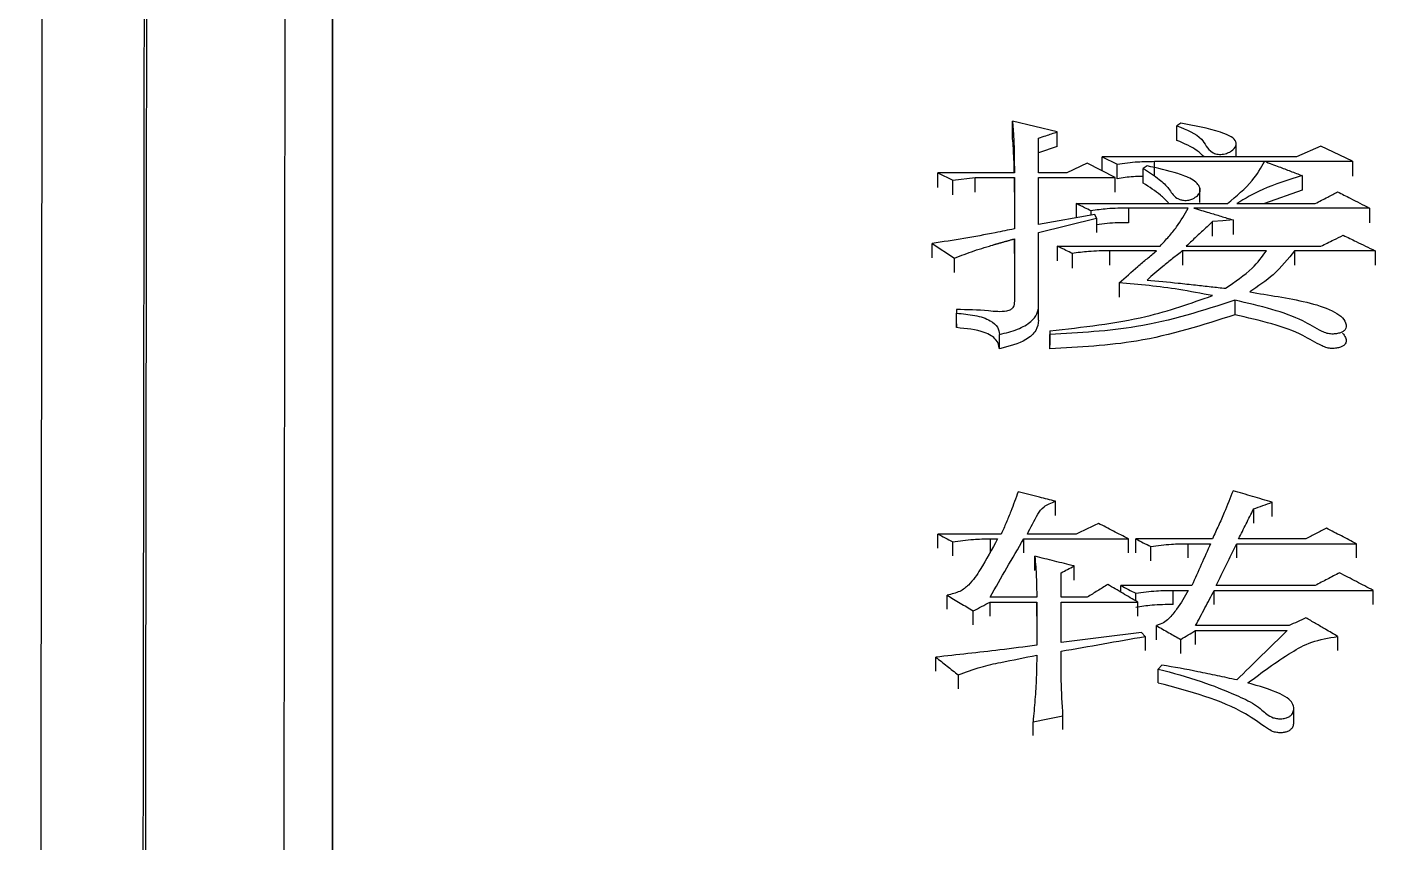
# Model space of a CAD drawing. Header units: millimetres. Extents: x 2251 to 4395, y 932 to 2449.
# Drawn here: x 2732.99 to 2740.79, y 2274.92 to 2279.63 of the extents above; entities that cross this region are included whole.
import ezdxf

# ---------------------------------------------------------------- set-up
doc = ezdxf.new("R2010")
doc.units = ezdxf.units.MM

msp = doc.modelspace()

# ---------------------------------------------------------------- linework, layer by layer
at = {"color": 7, "linetype": 'Continuous', "lineweight": 25}
for p, q in [((2738.9499, 2279.0267), (2738.6903, 2279.0883)), ((2738.6903, 2279.0031), (2738.6903, 2279.0883)), ((2739.6638, 2279.0781), (2739.6421, 2279.0626)), ((2739.6421, 2278.9775), (2739.6421, 2279.0626)), ((2738.8417, 2278.7892), (2738.8417, 2278.9907)), ((2738.9499, 2278.9416), (2738.9499, 2279.0267)), ((2738.9499, 2278.9416), (2738.8417, 2278.9057)), ((2739.9849, 2278.8824), (2739.9849, 2278.965)), ((2740.4751, 2278.9443), (2740.3345, 2278.8824)), ((2740.659, 2278.8565), (2740.4751, 2278.9443)), ((2739.123, 2278.8462), (2739.004, 2278.7892)), ((2739.2852, 2278.7632), (2739.123, 2278.8462)), ((2739.2095, 2278.8019), (2739.2095, 2278.8824)), ((2739.2095, 2278.8824), (2739.296, 2278.841)), ((2740.3345, 2278.8824), (2739.2095, 2278.8824)), ((2739.296, 2278.7561), (2739.296, 2278.841)), ((2739.4475, 2278.7303), (2739.4475, 2278.8151)), ((2739.5124, 2278.7716), (2739.5124, 2278.8565)), ((2739.5124, 2278.8565), (2740.659, 2278.8565)), ((2740.659, 2278.8565), (2740.659, 2278.7716)), ((2738.2576, 2278.7892), (2738.3441, 2278.7477)), ((2738.7011, 2278.7892), (2738.2576, 2278.7892)), ((2738.3441, 2278.7477), (2738.4739, 2278.7632)), ((2738.3441, 2278.6629), (2738.3441, 2278.7477)), ((2738.4739, 2278.7632), (2738.7011, 2278.7632)), ((2738.4739, 2278.6785), (2738.4739, 2278.7632)), ((2738.7011, 2278.7632), (2738.7011, 2278.4655)), ((2738.7011, 2278.6785), (2738.7011, 2278.7632)), ((2739.004, 2278.7892), (2738.8417, 2278.7892)), ((2738.8417, 2278.7632), (2739.2852, 2278.7632)), ((2738.8417, 2278.4917), (2738.8417, 2278.7632)), ((2739.2852, 2278.6785), (2739.2852, 2278.7632)), ((2740.367, 2278.7736), (2740.367, 2278.6888)), ((2739.7742, 2278.6191), (2739.7742, 2278.7043)), ((2740.367, 2278.6888), (2740.1493, 2278.6122)), ((2739.0581, 2278.6122), (2739.9342, 2278.6122)), ((2739.0581, 2278.6122), (2739.0581, 2278.5302)), ((2739.7071, 2278.586), (2739.3609, 2278.586)), ((2739.3609, 2278.586), (2739.3609, 2278.5015)), ((2740.7564, 2278.586), (2739.7395, 2278.586)), ((2739.9883, 2278.6122), (2740.4427, 2278.6121)), ((2740.7564, 2278.586), (2740.7564, 2278.5015)), ((2739.1662, 2278.5494), (2738.8417, 2278.4917)), ((2738.8417, 2278.4445), (2739.177, 2278.5284)), ((2739.1446, 2278.5703), (2739.1446, 2278.5456)), ((2739.177, 2278.5284), (2739.1662, 2278.5494)), ((2739.177, 2278.5284), (2739.177, 2278.444)), ((2739.8477, 2278.4231), (2739.8477, 2278.5075)), ((2739.9667, 2278.518), (2739.9667, 2278.4335)), ((2738.8417, 2278.0205), (2738.8417, 2278.4445)), ((2738.2251, 2278.3813), (2738.3549, 2278.2968)), ((2738.2251, 2278.2971), (2738.2251, 2278.3813)), ((2738.7011, 2278.4076), (2738.7011, 2278.0472)), ((2738.7011, 2278.3234), (2738.7011, 2278.4076)), ((2738.9499, 2278.3655), (2739.5448, 2278.3655)), ((2738.9499, 2278.3655), (2738.9499, 2278.2813)), ((2739.6963, 2278.3655), (2740.4751, 2278.3655)), ((2738.3549, 2278.2128), (2738.3549, 2278.2968)), ((2739.0364, 2278.3233), (2739.0364, 2278.2391)), ((2739.5232, 2278.3391), (2739.2528, 2278.3391)), ((2739.2528, 2278.3391), (2739.2528, 2278.2549)), ((2740.1614, 2278.3391), (2739.6746, 2278.3391)), ((2739.6746, 2278.3391), (2739.6746, 2278.2549)), ((2740.7888, 2278.3391), (2740.3236, 2278.3391)), ((2740.3236, 2278.3391), (2740.3236, 2278.2549)), ((2740.7888, 2278.3391), (2740.7888, 2278.2549)), ((2739.3069, 2278.1537), (2739.3069, 2278.0698)), ((2739.9773, 2278.0526), (2739.9773, 2277.9687)), ((2738.3658, 2277.9991), (2738.3658, 2277.9777)), ((2738.3658, 2277.9991), (2738.3658, 2277.9777)), ((2738.3658, 2277.8941), (2738.3658, 2277.9777)), ((2738.8417, 2277.9367), (2738.8417, 2278.0205)), ((2738.9066, 2277.876), (2738.9066, 2277.7924)), ((2738.9066, 2277.8759), (2738.9066, 2277.8545)), ((2738.6146, 2277.7708), (2738.6146, 2277.8544)), ((2738.9066, 2277.771), (2738.9066, 2277.8545)), ((2738.9392, 2276.8072), (2738.9392, 2276.8892)), ((2740.1939, 2276.8016), (2740.1939, 2276.8837)), ((2740.0857, 2276.8447), (2740.0857, 2276.7628)), ((2738.6254, 2276.6997), (2738.2576, 2276.6997)), ((2738.3441, 2276.5733), (2738.3441, 2276.655)), ((2738.5605, 2276.6718), (2738.6037, 2276.6718)), ((2738.5605, 2276.6718), (2738.5605, 2276.59)), ((2738.7552, 2276.6718), (2739.361, 2276.6717)), ((2739.0581, 2276.6997), (2738.7768, 2276.6997)), ((2739.361, 2276.59), (2739.361, 2276.6717)), ((2739.8477, 2276.6717), (2739.4042, 2276.6717)), ((2739.7071, 2276.6437), (2739.8369, 2276.6437)), ((2739.7071, 2276.5621), (2739.7071, 2276.6437)), ((2739.9884, 2276.6437), (2740.6807, 2276.6437)), ((2739.9884, 2276.5621), (2739.9884, 2276.6437)), ((2740.3886, 2276.6717), (2739.9992, 2276.6717)), ((2740.6807, 2276.5621), (2740.6807, 2276.6437)), ((2738.8201, 2276.4893), (2738.8201, 2276.5709)), ((2739.4908, 2276.5453), (2739.4908, 2276.6269)), ((2738.9715, 2276.3341), (2738.9715, 2276.4753)), ((2739.0473, 2276.4332), (2739.0473, 2276.5147)), ((2739.7287, 2276.4019), (2739.3177, 2276.4019)), ((2739.3177, 2276.3631), (2739.3177, 2276.4019)), ((2740.4427, 2276.4019), (2739.8694, 2276.4019)), ((2738.3116, 2276.2642), (2738.3116, 2276.3455)), ((2738.8309, 2276.3341), (2738.5605, 2276.3341)), ((2739.123, 2276.3341), (2738.9715, 2276.3341)), ((2739.4042, 2276.3122), (2739.4042, 2276.3567)), ((2739.6206, 2276.3737), (2739.7071, 2276.3737)), ((2739.6206, 2276.2924), (2739.6206, 2276.3737)), ((2739.8586, 2276.3737), (2740.778, 2276.3737)), ((2739.8586, 2276.2924), (2739.8586, 2276.3737)), ((2740.778, 2276.2924), (2740.778, 2276.3737)), ((2738.4631, 2276.1737), (2738.4631, 2276.2548)), ((2738.5605, 2276.3058), (2738.8309, 2276.3058)), ((2738.5605, 2276.2247), (2738.5605, 2276.3058)), ((2738.8309, 2276.3058), (2738.8309, 2276.0557)), ((2738.8309, 2276.2247), (2738.8309, 2276.3058)), ((2738.9715, 2276.3058), (2739.415, 2276.3058)), ((2738.9715, 2276.0728), (2738.9715, 2276.3058)), ((2739.415, 2276.2246), (2739.415, 2276.3058)), ((2739.5232, 2276.0883), (2739.5232, 2276.1697)), ((2740.2913, 2276.1696), (2739.7504, 2276.1696)), ((2739.4583, 2276.107), (2739.4367, 2276.1298)), ((2739.4583, 2276.107), (2739.4583, 2276.0261)), ((2739.6638, 2276.009), (2739.6638, 2276.0899)), ((2739.7504, 2276.1412), (2740.2804, 2276.1412)), ((2740.5726, 2276.0261), (2740.5726, 2276.107)), ((2738.2468, 2275.9064), (2738.2468, 2275.9871)), ((2739.5557, 2275.9413), (2739.534, 2275.9184)), ((2738.3764, 2275.8842), (2738.3764, 2275.8036)), ((2738.8093, 2275.533), (2738.8093, 2275.6132)), ((2738.9824, 2275.5677), (2738.9824, 2275.6479)), ((2740.3181, 2275.6068), (2740.3181, 2275.6876))]:
    msp.add_line(p, q, dxfattribs=at)
at = {"color": 7, "linetype": 'Continuous', "lineweight": 25, "flags": 128}
for points in [[(2739.4691, 2278.8306), (2739.4583, 2278.8229), (2739.4475, 2278.8151)], [(2738.2576, 2278.7044), (2738.2576, 2278.7256), (2738.2576, 2278.7468), (2738.2576, 2278.7892)], [(2739.9667, 2278.518), (2739.9072, 2278.5127), (2739.8477, 2278.5075)], [(2738.2576, 2276.618), (2738.2576, 2276.6384), (2738.2576, 2276.6591), (2738.2576, 2276.6997)], [(2738.7552, 2276.59), (2738.7552, 2276.6105), (2738.7552, 2276.6312), (2738.7552, 2276.6718)], [(2739.4042, 2276.59), (2739.4042, 2276.6104), (2739.4042, 2276.6311), (2739.4042, 2276.6717)], [(2739.4367, 2276.1298), (2739.2041, 2276.1013), (2738.9715, 2276.0728)], [(2739.7504, 2276.0602), (2739.7504, 2276.0803), (2739.7504, 2276.1009), (2739.7504, 2276.1412)], [(2739.534, 2275.8378), (2739.534, 2275.8576), (2739.534, 2275.8779), (2739.534, 2275.8981), (2739.534, 2275.9184)], [(2738.8093, 2275.6132), (2738.8958, 2275.6306), (2738.9824, 2275.6479)]]:
    msp.add_lwpolyline(points, dxfattribs=at)
at = {"color": 7, "linetype": 'Continuous', "lineweight": 25}
for points, knots in [([(2734.7543, 2289.4406), (2734.7543, 2289.3366), (2734.7544, 2288.8158), (2734.7544, 2287.4489), (2734.7545, 2285.289), (2734.7546, 2282.6706), (2734.7546, 2280.2081), (2734.7546, 2276.7002), (2734.7547, 2273.5573), (2734.7547, 2269.2422), (2734.7547, 2264.5551), (2734.7548, 2259.4229), (2734.7548, 2253.9994), (2734.7549, 2249.4407), (2734.7549, 2243.5182), (2734.755, 2238.6124), (2734.7551, 2231.9335), (2734.7552, 2227.6407), (2734.7552, 2224.6396)], [0, 0, 0, 0, 0.020124, 0.100733, 0.181328, 0.221587, 0.302184, 0.342442, 0.423039, 0.463298, 0.543894, 0.624491, 0.664749, 0.745346, 0.785604, 0.8662, 0.906458, 1, 1, 1, 1]), ([(2734.7548, 2258.3506), (2734.7548, 2259.5353), (2734.7548, 2261.7888), (2734.7547, 2265.8291), (2734.7547, 2269.5367), (2734.7546, 2273.7713), (2734.7546, 2276.8453), (2734.7546, 2280.2575), (2734.7545, 2283.2349), (2734.7545, 2285.5783), (2734.7544, 2287.5188), (2734.7543, 2288.2525), (2734.7543, 2288.7493)], [0, 0, 0, 0, 0.072858, 0.13859, 0.270184, 0.335916, 0.467513, 0.533245, 0.664841, 0.796434, 0.862166, 1, 1, 1, 1]), ([(2733.0857, 2288.4926), (2733.0858, 2288.5209), (2733.0861, 2288.6093), (2733.0848, 2287.623), (2733.0818, 2285.6101), (2733.0772, 2282.5474), (2733.072, 2279.1591), (2733.0669, 2275.8218), (2733.0622, 2272.7521), (2733.0567, 2269.1087), (2733.0501, 2264.838), (2733.0429, 2260.1922), (2733.0352, 2255.2454), (2733.027, 2250.0751), (2733.018, 2244.3908), (2733.0081, 2238.1937), (2732.9974, 2231.5099), (2732.9899, 2226.8192), (2732.986, 2224.4251)], [0, 0, 0, 0, 0.039342, 0.122943, 0.206183, 0.289063, 0.371582, 0.416612, 0.465601, 0.518547, 0.575452, 0.636313, 0.690059, 0.746552, 0.805793, 0.867782, 0.932518, 1, 1, 1, 1]), ([(2733.591, 2224.2896), (2733.5956, 2227.5888), (2733.6047, 2234.1873), (2733.6176, 2243.6174), (2733.6296, 2252.498), (2733.6406, 2260.6557), (2733.6503, 2267.956), (2733.6586, 2274.2738), (2733.6653, 2279.4959), (2733.6704, 2283.5524), (2733.6736, 2286.3004), (2733.675, 2287.7465), (2733.6747, 2287.7232), (2733.6745, 2287.7145)], [0, 0, 0, 0, 0.094309, 0.188619, 0.282928, 0.377238, 0.471547, 0.565857, 0.660166, 0.754475, 0.848785, 0.943094, 1, 1, 1, 1]), ([(2733.605, 2224.2409), (2733.6083, 2226.6265), (2733.6148, 2231.3332), (2733.624, 2238.0824), (2733.6327, 2244.425), (2733.6407, 2250.3201), (2733.648, 2255.7507), (2733.6557, 2261.4837), (2733.6634, 2267.2524), (2733.6706, 2272.7327), (2733.6764, 2277.1997), (2733.6809, 2280.7229), (2733.6842, 2283.3849), (2733.6864, 2285.2878), (2733.6877, 2286.5065), (2733.6883, 2287.2235), (2733.6881, 2287.2544), (2733.688, 2287.2691)], [0, 0, 0, 0, 0.06854, 0.13522, 0.200041, 0.263001, 0.324101, 0.38334, 0.468684, 0.549845, 0.626823, 0.699617, 0.768227, 0.832652, 0.892892, 0.948946, 1, 1, 1, 1]), ([(2734.4861, 2286.5153), (2734.4862, 2286.5273), (2734.4865, 2286.6396), (2734.4863, 2286.2869), (2734.4858, 2285.717), (2734.4852, 2285.1703), (2734.4845, 2284.4961), (2734.4835, 2283.688), (2734.4824, 2282.7481), (2734.4811, 2281.6765), (2734.479, 2279.967), (2734.4757, 2277.2808), (2734.4705, 2273.131), (2734.4638, 2267.9147), (2734.4564, 2262.3078), (2734.4488, 2256.6306), (2734.4414, 2251.1635), (2734.4332, 2245.1506), (2734.4242, 2238.603), (2734.4144, 2231.5602), (2734.4076, 2226.6178), (2734.4041, 2224.1038)], [0, 0, 0, 0, 0.008365, 0.077995, 0.107986, 0.138061, 0.168221, 0.198465, 0.228793, 0.259205, 0.289702, 0.358895, 0.433683, 0.514064, 0.600037, 0.66048, 0.723411, 0.788828, 0.856732, 0.927123, 1, 1, 1, 1]), ([(2738.6903, 2279.0883), (2738.6904, 2279.0864), (2738.6907, 2279.0826), (2738.6912, 2279.0769), (2738.6916, 2279.0712), (2738.692, 2279.0665), (2738.6924, 2279.0617), (2738.6927, 2279.0579), (2738.693, 2279.0532), (2738.6934, 2279.0484), (2738.6938, 2279.0427), (2738.6942, 2279.038), (2738.6945, 2279.0332), (2738.6948, 2279.0294), (2738.6951, 2279.0246), (2738.6954, 2279.0208), (2738.6957, 2279.0161), (2738.696, 2279.0113), (2738.6964, 2279.0056), (2738.6967, 2279.0008), (2738.697, 2278.9961), (2738.6972, 2278.9922), (2738.6975, 2278.9875), (2738.6977, 2278.9827), (2738.698, 2278.9779), (2738.6982, 2278.9732), (2738.6984, 2278.9684), (2738.6986, 2278.9636), (2738.6988, 2278.9588), (2738.699, 2278.955), (2738.6991, 2278.9502), (2738.6993, 2278.9455), (2738.6995, 2278.9407), (2738.6996, 2278.9359), (2738.6997, 2278.9311), (2738.6999, 2278.9263), (2738.7, 2278.9216), (2738.7001, 2278.9177), (2738.7002, 2278.913), (2738.7003, 2278.9082), (2738.7004, 2278.9034), (2738.7005, 2278.8986), (2738.7005, 2278.8938), (2738.7006, 2278.889), (2738.7007, 2278.8842), (2738.7007, 2278.8794), (2738.7008, 2278.8747), (2738.7008, 2278.8699), (2738.7009, 2278.866), (2738.7009, 2278.8612), (2738.7009, 2278.8564), (2738.701, 2278.8516), (2738.701, 2278.8468), (2738.701, 2278.842), (2738.701, 2278.8372), (2738.701, 2278.8325), (2738.701, 2278.8286), (2738.7011, 2278.8238), (2738.7011, 2278.819), (2738.7011, 2278.8142), (2738.7011, 2278.8094), (2738.7011, 2278.8046), (2738.7011, 2278.7998), (2738.7011, 2278.7947), (2738.7011, 2278.7914), (2738.7011, 2278.7892)], [0, 0, 0, 0, 0.019168, 0.038335, 0.057502, 0.07667, 0.086254, 0.105421, 0.115005, 0.134172, 0.15334, 0.172507, 0.182091, 0.201259, 0.210842, 0.23001, 0.239594, 0.258761, 0.277929, 0.297096, 0.30668, 0.325847, 0.335431, 0.354599, 0.373766, 0.38335, 0.402517, 0.421685, 0.431268, 0.450436, 0.46002, 0.479187, 0.498355, 0.507938, 0.527106, 0.546273, 0.555857, 0.575025, 0.584608, 0.603776, 0.622943, 0.632527, 0.651695, 0.670862, 0.680446, 0.699613, 0.718781, 0.728365, 0.747532, 0.757116, 0.776283, 0.795451, 0.805034, 0.824202, 0.843369, 0.852953, 0.872121, 0.881704, 0.900872, 0.920039, 0.929623, 0.948791, 0.967958, 0.977542, 1, 1, 1, 1]), ([(2739.6421, 2279.0626), (2739.698, 2279.0396), (2739.7968, 2278.9989), (2739.8152, 2278.9266), (2739.8591, 2278.9023), (2739.8727, 2278.8979), (2739.8885, 2278.8963), (2739.9104, 2278.8977), (2739.9359, 2278.9039), (2739.966, 2278.92), (2739.9869, 2278.9453), (2739.9852, 2278.9791), (2739.9463, 2279.0063), (2739.8432, 2279.0444), (2739.7434, 2279.0631), (2739.6638, 2279.0781)], [0, 0, 0, 0, 0.207477, 0.366822, 0.383118, 0.39879, 0.41441, 0.430881, 0.46509, 0.497024, 0.558703, 0.619218, 0.681584, 0.746434, 1, 1, 1, 1]), ([(2738.7007, 2278.7892), (2738.7007, 2278.7916), (2738.7006, 2278.8248), (2738.6982, 2278.8962), (2738.6931, 2278.9649), (2738.6903, 2279.0031)], [0, 0, 0, 0, 0.03409, 0.462178, 1, 1, 1, 1]), ([(2738.8417, 2278.9907), (2738.8558, 2278.9954), (2738.8808, 2279.0038), (2738.9169, 2279.0158), (2738.9389, 2279.0231), (2738.9499, 2279.0267)], [0, 0, 0, 0, 0.39045, 0.695224, 1, 1, 1, 1]), ([(2739.8003, 2278.8816), (2739.7874, 2278.8942), (2739.7488, 2278.932), (2739.6849, 2278.9593), (2739.6421, 2278.9775)], [0, 0, 0, 0, 0.3323126, 1, 1, 1, 1]), ([(2739.296, 2278.841), (2739.3358, 2278.8462), (2739.4069, 2278.8554), (2739.4801, 2278.8562), (2739.5124, 2278.8565)], [0, 0, 0, 0, 0.558836, 1, 1, 1, 1]), ([(2739.4475, 2278.8151), (2739.4794, 2278.7944), (2739.5354, 2278.758), (2739.5992, 2278.7004), (2739.6187, 2278.6545), (2739.659, 2278.6357), (2739.6776, 2278.631), (2739.6961, 2278.63), (2739.7151, 2278.6329), (2739.7387, 2278.6414), (2739.7627, 2278.6567), (2739.7777, 2278.6793), (2739.7763, 2278.7044), (2739.7604, 2278.7308), (2739.7195, 2278.7607), (2739.62, 2278.796), (2739.5294, 2278.8168), (2739.4691, 2278.8306)], [0, 0, 0, 0, 0.148754, 0.260728, 0.372296, 0.394322, 0.416456, 0.432197, 0.447933, 0.473769, 0.515229, 0.556405, 0.603707, 0.651901, 0.70837, 0.805731, 1, 1, 1, 1]), ([(2739.9342, 2278.6122), (2739.9864, 2278.6555), (2740.0789, 2278.7323), (2740.1287, 2278.8188), (2740.1504, 2278.8565)], [0, 0, 0, 0, 0.564258, 1, 1, 1, 1]), ([(2740.1505, 2278.8566), (2740.1778, 2278.8461), (2740.2275, 2278.8271), (2740.2996, 2278.7994), (2740.3445, 2278.7822), (2740.367, 2278.7736)], [0, 0, 0, 0, 0.377948, 0.688974, 1, 1, 1, 1]), ([(2739.443, 2278.7691), (2739.4252, 2278.7687), (2739.3753, 2278.7675), (2739.3271, 2278.7606), (2739.296, 2278.7561)], [0, 0, 0, 0, 0.356584, 1, 1, 1, 1]), ([(2740.367, 2278.7736), (2740.2875, 2278.7489), (2740.1461, 2278.705), (2740.0364, 2278.6404), (2739.9883, 2278.6122)], [0, 0, 0, 0, 0.562196, 1, 1, 1, 1]), ([(2739.5956, 2278.6122), (2739.594, 2278.6141), (2739.5799, 2278.6307), (2739.5376, 2278.6728), (2739.4828, 2278.7078), (2739.4475, 2278.7303)], [0, 0, 0, 0, 0.043567, 0.383967, 1, 1, 1, 1]), ([(2740.4427, 2278.6121), (2740.4547, 2278.6184), (2740.4787, 2278.631), (2740.522, 2278.6536), (2740.5532, 2278.6699), (2740.5725, 2278.68)], [0, 0, 0, 0, 0.277776, 0.555554, 1, 1, 1, 1]), ([(2740.5725, 2278.68), (2740.5968, 2278.6676), (2740.6396, 2278.6457), (2740.7009, 2278.6144), (2740.7379, 2278.5955), (2740.7564, 2278.586)], [0, 0, 0, 0, 0.396526, 0.698263, 1, 1, 1, 1]), ([(2739.1446, 2278.5703), (2739.1322, 2278.5763), (2739.1116, 2278.5863), (2739.0828, 2278.6002), (2739.0663, 2278.6082), (2739.0581, 2278.6122)], [0, 0, 0, 0, 0.428361, 0.714181, 1, 1, 1, 1]), ([(2739.3609, 2278.586), (2739.3198, 2278.5854), (2739.2466, 2278.5843), (2739.1757, 2278.5746), (2739.1446, 2278.5703)], [0, 0, 0, 0, 0.5610721, 1, 1, 1, 1]), ([(2739.5448, 2278.3655), (2739.5618, 2278.3839), (2739.5957, 2278.4209), (2739.655, 2278.4936), (2739.6866, 2278.5496), (2739.7071, 2278.586)], [0, 0, 0, 0, 0.2594794, 0.5190273, 1, 1, 1, 1]), ([(2739.7395, 2278.586), (2739.7689, 2278.5772), (2739.8215, 2278.5615), (2739.8972, 2278.5388), (2739.9435, 2278.5249), (2739.9667, 2278.518)], [0, 0, 0, 0, 0.387874, 0.693937, 1, 1, 1, 1]), ([(2739.3609, 2278.5015), (2739.3198, 2278.501), (2739.2576, 2278.5003), (2739.1974, 2278.4924), (2739.177, 2278.4897)], [0, 0, 0, 0, 0.66153, 1, 1, 1, 1]), ([(2739.8477, 2278.5075), (2739.831, 2278.4918), (2739.7974, 2278.4604), (2739.7469, 2278.413), (2739.7131, 2278.3813), (2739.6963, 2278.3655)], [0, 0, 0, 0, 0.331513, 0.665756, 1, 1, 1, 1]), ([(2738.7011, 2278.4655), (2738.6644, 2278.4581), (2738.5678, 2278.4387), (2738.4102, 2278.4088), (2738.2869, 2278.3905), (2738.2251, 2278.3813)], [0, 0, 0, 0, 0.234581, 0.616855, 1, 1, 1, 1]), ([(2740.4751, 2278.3655), (2740.4876, 2278.3715), (2740.5126, 2278.3837), (2740.5558, 2278.4048), (2740.5866, 2278.4197), (2740.6049, 2278.4287)], [0, 0, 0, 0, 0.2884326, 0.5768652, 1, 1, 1, 1]), ([(2740.6049, 2278.4287), (2740.6299, 2278.4165), (2740.673, 2278.3955), (2740.7343, 2278.3657), (2740.7707, 2278.3479), (2740.7888, 2278.3391)], [0, 0, 0, 0, 0.407195, 0.703597, 1, 1, 1, 1]), ([(2738.3549, 2278.2968), (2738.3922, 2278.3112), (2738.448, 2278.3328), (2738.5173, 2278.3544), (2738.5521, 2278.365), (2738.5684, 2278.3699), (2738.5771, 2278.3725), (2738.5821, 2278.3739), (2738.5884, 2278.3758), (2738.5935, 2278.3772), (2738.5997, 2278.379), (2738.6048, 2278.3805), (2738.6098, 2278.3819), (2738.6149, 2278.3834), (2738.6199, 2278.3848), (2738.6262, 2278.3866), (2738.6313, 2278.3881), (2738.6376, 2278.3898), (2738.6426, 2278.3913), (2738.649, 2278.3931), (2738.654, 2278.3945), (2738.6604, 2278.3963), (2738.6654, 2278.3977), (2738.6718, 2278.3995), (2738.6768, 2278.4009), (2738.6832, 2278.4026), (2738.6882, 2278.4041), (2738.6946, 2278.4058), (2738.6985, 2278.4069), (2738.7011, 2278.4076)], [0, 0, 0, 0, 0.340494, 0.510588, 0.595628, 0.638147, 0.648777, 0.670037, 0.680666, 0.701926, 0.712556, 0.733815, 0.744445, 0.755075, 0.776334, 0.786964, 0.808224, 0.818854, 0.840113, 0.850743, 0.872003, 0.882632, 0.903892, 0.914522, 0.935781, 0.946411, 0.967671, 0.9783, 1, 1, 1, 1]), ([(2739.0364, 2278.3233), (2739.0241, 2278.3293), (2739.0035, 2278.3393), (2738.9746, 2278.3534), (2738.9581, 2278.3615), (2738.9499, 2278.3655)], [0, 0, 0, 0, 0.428361, 0.714181, 1, 1, 1, 1]), ([(2739.2528, 2278.3391), (2739.2117, 2278.3385), (2739.1384, 2278.3373), (2739.0675, 2278.3276), (2739.0364, 2278.3233)], [0, 0, 0, 0, 0.561072, 1, 1, 1, 1]), ([(2739.3069, 2278.1537), (2739.3432, 2278.1849), (2739.3974, 2278.2315), (2739.4695, 2278.2932), (2739.5053, 2278.3238), (2739.5232, 2278.3391)], [0, 0, 0, 0, 0.503826, 0.751913, 1, 1, 1, 1]), ([(2739.6746, 2278.3391), (2739.6554, 2278.3239), (2739.6169, 2278.2934), (2739.5478, 2278.2372), (2739.4993, 2278.1956), (2739.4691, 2278.1696)], [0, 0, 0, 0, 0.273449, 0.546904, 1, 1, 1, 1]), ([(2739.9235, 2278.1218), (2739.9787, 2278.1594), (2740.0768, 2278.2262), (2740.1357, 2278.3048), (2740.1614, 2278.3391)], [0, 0, 0, 0, 0.563785, 1, 1, 1, 1]), ([(2740.3236, 2278.3391), (2740.286, 2278.2915), (2740.2185, 2278.206), (2740.1115, 2278.1329), (2740.064, 2278.1005)], [0, 0, 0, 0, 0.556253, 1, 1, 1, 1]), ([(2739.8476, 2278.0792), (2739.7829, 2278.0916), (2739.6628, 2278.1146), (2739.4814, 2278.1384), (2739.3651, 2278.1486), (2739.3069, 2278.1537)], [0, 0, 0, 0, 0.368096, 0.683267, 1, 1, 1, 1]), ([(2739.4691, 2278.1696), (2739.5295, 2278.1639), (2739.6233, 2278.1549), (2739.7466, 2278.1414), (2739.8377, 2278.1313), (2739.8956, 2278.1249), (2739.9235, 2278.1218)], [0, 0, 0, 0, 0.397437, 0.617017, 0.815711, 1, 1, 1, 1]), ([(2738.7011, 2278.0472), (2738.7007, 2278.0347), (2738.7003, 2278.0173), (2738.6812, 2277.9967), (2738.6328, 2277.9819), (2738.5225, 2277.9956), (2738.4271, 2277.9978), (2738.3658, 2277.9991)], [0, 0, 0, 0, 0.1639717, 0.2288935, 0.2960625, 0.5477733, 1, 1, 1, 1]), ([(2738.9066, 2277.876), (2739.097, 2277.8968), (2739.4342, 2277.9338), (2739.7223, 2278.0351), (2739.8476, 2278.0792)], [0, 0, 0, 0, 0.564773, 1, 1, 1, 1]), ([(2739.9774, 2278.0526), (2739.7929, 2277.9929), (2739.4603, 2277.8854), (2739.0772, 2277.864), (2738.9066, 2277.8545)], [0, 0, 0, 0, 0.554855, 1, 1, 1, 1]), ([(2740.064, 2278.1005), (2740.1186, 2278.0916), (2740.2834, 2278.0649), (2740.4787, 2278.0287), (2740.5951, 2277.9616), (2740.6178, 2277.9276), (2740.623, 2277.9009), (2740.6181, 2277.884), (2740.6061, 2277.8721), (2740.5885, 2277.8638), (2740.5656, 2277.8581), (2740.5386, 2277.8562), (2740.5081, 2277.8604), (2740.4501, 2277.886), (2740.3629, 2277.9437), (2740.1884, 2278.0039), (2740.0497, 2278.0359), (2739.9774, 2278.0526)], [0, 0, 0, 0, 0.113866, 0.34337, 0.39359, 0.444116, 0.471653, 0.490478, 0.50521, 0.519932, 0.535866, 0.554481, 0.573032, 0.596509, 0.70042, 0.843829, 1, 1, 1, 1]), ([(2738.3658, 2277.9777), (2738.4017, 2277.9746), (2738.4726, 2277.9683), (2738.561, 2277.9406), (2738.6088, 2277.8978), (2738.6126, 2277.8688), (2738.6146, 2277.8544)], [0, 0, 0, 0, 0.2926241, 0.5766901, 0.7904269, 1, 1, 1, 1]), ([(2738.6146, 2277.8544), (2738.6507, 2277.8633), (2738.7217, 2277.8808), (2738.7972, 2277.9242), (2738.8368, 2277.9731), (2738.8401, 2278.0047), (2738.8417, 2278.0205)], [0, 0, 0, 0, 0.291064, 0.572494, 0.787521, 1, 1, 1, 1]), ([(2739.9774, 2277.9687), (2739.7929, 2277.9092), (2739.4603, 2277.8018), (2739.0772, 2277.7804), (2738.9066, 2277.7709)], [0, 0, 0, 0, 0.554801, 1, 1, 1, 1]), ([(2740.601, 2277.8615), (2740.6076, 2277.8536), (2740.6199, 2277.8389), (2740.6229, 2277.8172), (2740.6181, 2277.8004), (2740.6061, 2277.7885), (2740.5886, 2277.7802), (2740.5657, 2277.7745), (2740.5387, 2277.7726), (2740.5082, 2277.7768), (2740.4501, 2277.8023), (2740.363, 2277.86), (2740.1884, 2277.9201), (2740.0497, 2277.952), (2739.9774, 2277.9687)], [0, 0, 0, 0, 0.052966, 0.099864, 0.131895, 0.156969, 0.182027, 0.209154, 0.240887, 0.272554, 0.312547, 0.48946, 0.733777, 1, 1, 1, 1]), ([(2738.3658, 2277.9153), (2738.3658, 2277.9114), (2738.3658, 2277.9042), (2738.3658, 2277.8971), (2738.3658, 2277.894)], [0, 0, 0, 0, 0.56, 1, 1, 1, 1]), ([(2738.6146, 2277.7708), (2738.6114, 2277.7892), (2738.6051, 2277.8267), (2738.5139, 2277.8798), (2738.4226, 2277.8885), (2738.3658, 2277.894)], [0, 0, 0, 0, 0.267361, 0.543633, 1, 1, 1, 1]), ([(2738.8417, 2277.9367), (2738.8389, 2277.9167), (2738.8332, 2277.8762), (2738.7603, 2277.8101), (2738.6704, 2277.7859), (2738.6146, 2277.7708)], [0, 0, 0, 0, 0.270977, 0.547553, 1, 1, 1, 1]), ([(2738.7227, 2276.9448), (2738.7093, 2276.9067), (2738.6881, 2276.8467), (2738.6539, 2276.7652), (2738.6349, 2276.7215), (2738.6254, 2276.6997)], [0, 0, 0, 0, 0.465077, 0.732516, 1, 1, 1, 1]), ([(2738.9391, 2276.8892), (2738.9085, 2276.8971), (2738.857, 2276.9103), (2738.7849, 2276.9288), (2738.7435, 2276.9394), (2738.7227, 2276.9448)], [0, 0, 0, 0, 0.425233, 0.712616, 1, 1, 1, 1]), ([(2739.9667, 2276.9503), (2739.9504, 2276.9082), (2739.9242, 2276.8407), (2739.8828, 2276.748), (2739.8594, 2276.6972), (2739.8477, 2276.6717)], [0, 0, 0, 0, 0.452168, 0.726066, 1, 1, 1, 1]), ([(2740.1939, 2276.8837), (2740.156, 2276.8948), (2740.0803, 2276.917), (2740.0046, 2276.9392), (2739.9667, 2276.9503)], [0, 0, 0, 0, 0.499999, 1, 1, 1, 1]), ([(2738.7768, 2276.6997), (2738.7956, 2276.738), (2738.8218, 2276.7915), (2738.8667, 2276.8615), (2738.9148, 2276.8799), (2738.9391, 2276.8892)], [0, 0, 0, 0, 0.554938, 0.774738, 1, 1, 1, 1]), ([(2740.0857, 2276.8447), (2740.1037, 2276.8512), (2740.1398, 2276.8642), (2740.1759, 2276.8772), (2740.1939, 2276.8837)], [0, 0, 0, 0, 0.499998, 1, 1, 1, 1]), ([(2739.9992, 2276.6717), (2740.0136, 2276.7006), (2740.0424, 2276.7584), (2740.0713, 2276.816), (2740.0857, 2276.8447)], [0, 0, 0, 0, 0.499999, 1, 1, 1, 1]), ([(2739.1879, 2276.7612), (2739.1662, 2276.7509), (2739.123, 2276.7305), (2739.0797, 2276.71), (2739.0581, 2276.6997)], [0, 0, 0, 0, 0.499998, 1, 1, 1, 1]), ([(2739.361, 2276.6717), (2739.3321, 2276.6867), (2739.2744, 2276.7165), (2739.2167, 2276.7463), (2739.1879, 2276.7612)], [0, 0, 0, 0, 0.5, 1, 1, 1, 1]), ([(2740.5076, 2276.7332), (2740.4878, 2276.723), (2740.4481, 2276.7025), (2740.4084, 2276.682), (2740.3886, 2276.6717)], [0, 0, 0, 0, 0.499999, 1, 1, 1, 1]), ([(2740.6807, 2276.6437), (2740.6518, 2276.6587), (2740.5941, 2276.6885), (2740.5364, 2276.7183), (2740.5076, 2276.7332)], [0, 0, 0, 0, 0.5, 1, 1, 1, 1]), ([(2738.2576, 2276.6997), (2738.272, 2276.6923), (2738.3009, 2276.6774), (2738.3297, 2276.6624), (2738.3441, 2276.655)], [0, 0, 0, 0, 0.5, 1, 1, 1, 1]), ([(2738.6037, 2276.6718), (2738.5718, 2276.6123), (2738.5231, 2276.5217), (2738.455, 2276.4185), (2738.3892, 2276.364), (2738.3378, 2276.3517), (2738.3117, 2276.3455)], [0, 0, 0, 0, 0.493619, 0.752072, 0.87418, 1, 1, 1, 1]), ([(2738.3441, 2276.655), (2738.3839, 2276.6605), (2738.455, 2276.6705), (2738.5282, 2276.6714), (2738.5605, 2276.6718)], [0, 0, 0, 0, 0.558835, 1, 1, 1, 1]), ([(2738.5605, 2276.3341), (2738.5929, 2276.3906), (2738.6578, 2276.5036), (2738.7227, 2276.6157), (2738.7552, 2276.6718)], [0, 0, 0, 0, 0.5, 1, 1, 1, 1]), ([(2739.4042, 2276.6717), (2739.4187, 2276.6643), (2739.4475, 2276.6494), (2739.4763, 2276.6344), (2739.4908, 2276.6269)], [0, 0, 0, 0, 0.5, 1, 1, 1, 1]), ([(2739.4908, 2276.6269), (2739.5305, 2276.6325), (2739.6017, 2276.6425), (2739.6748, 2276.6434), (2739.7071, 2276.6437)], [0, 0, 0, 0, 0.558835, 1, 1, 1, 1]), ([(2739.8369, 2276.6437), (2739.8189, 2276.6036), (2739.7828, 2276.5232), (2739.7468, 2276.4424), (2739.7287, 2276.4019)], [0, 0, 0, 0, 0.5, 1, 1, 1, 1]), ([(2739.8694, 2276.4019), (2739.8892, 2276.4424), (2739.9289, 2276.5232), (2739.9685, 2276.6036), (2739.9884, 2276.6437)], [0, 0, 0, 0, 0.5, 1, 1, 1, 1]), ([(2738.8201, 2276.5709), (2738.8217, 2276.5508), (2738.8248, 2276.5108), (2738.8293, 2276.4319), (2738.8303, 2276.373), (2738.8309, 2276.3341)], [0, 0, 0, 0, 0.254777, 0.50956, 1, 1, 1, 1]), ([(2739.0473, 2276.5147), (2739.0094, 2276.524), (2738.9337, 2276.5428), (2738.858, 2276.5615), (2738.8201, 2276.5709)], [0, 0, 0, 0, 0.499999, 1, 1, 1, 1]), ([(2738.9715, 2276.4753), (2738.9842, 2276.4818), (2739.0094, 2276.495), (2739.0346, 2276.5081), (2739.0473, 2276.5147)], [0, 0, 0, 0, 0.500001, 1, 1, 1, 1]), ([(2740.5833, 2276.4752), (2740.5599, 2276.463), (2740.513, 2276.4386), (2740.4661, 2276.4142), (2740.4427, 2276.4019)], [0, 0, 0, 0, 0.499999, 1, 1, 1, 1]), ([(2740.778, 2276.3737), (2740.7456, 2276.3906), (2740.6807, 2276.4245), (2740.6158, 2276.4583), (2740.5833, 2276.4752)], [0, 0, 0, 0, 0.5, 1, 1, 1, 1]), ([(2739.242, 2276.4076), (2739.2221, 2276.3954), (2739.1825, 2276.3709), (2739.1428, 2276.3464), (2739.123, 2276.3341)], [0, 0, 0, 0, 0.499998, 1, 1, 1, 1]), ([(2739.415, 2276.3058), (2739.3862, 2276.3228), (2739.3285, 2276.3568), (2739.2708, 2276.3906), (2739.242, 2276.4076)], [0, 0, 0, 0, 0.5, 1, 1, 1, 1]), ([(2739.3177, 2276.4019), (2739.3321, 2276.3944), (2739.361, 2276.3794), (2739.3898, 2276.3643), (2739.4042, 2276.3567)], [0, 0, 0, 0, 0.4999996, 1, 1, 1, 1]), ([(2738.3117, 2276.3455), (2738.3369, 2276.3304), (2738.3874, 2276.3002), (2738.4379, 2276.27), (2738.4631, 2276.2548)], [0, 0, 0, 0, 0.4999996, 1, 1, 1, 1]), ([(2739.4042, 2276.3567), (2739.444, 2276.3624), (2739.5151, 2276.3724), (2739.5883, 2276.3733), (2739.6206, 2276.3737)], [0, 0, 0, 0, 0.558835, 1, 1, 1, 1]), ([(2739.7071, 2276.3737), (2739.6869, 2276.3367), (2739.6561, 2276.2803), (2739.6042, 2276.2189), (2739.5675, 2276.1843), (2739.5381, 2276.1746), (2739.5232, 2276.1697)], [0, 0, 0, 0, 0.494008, 0.754052, 0.875824, 1, 1, 1, 1]), ([(2739.7504, 2276.1696), (2739.7684, 2276.2037), (2739.8045, 2276.2719), (2739.8405, 2276.3398), (2739.8586, 2276.3737)], [0, 0, 0, 0, 0.5000003, 1, 1, 1, 1]), ([(2738.4631, 2276.2548), (2738.4794, 2276.2633), (2738.5118, 2276.2803), (2738.5443, 2276.2973), (2738.5605, 2276.3058)], [0, 0, 0, 0, 0.500002, 1, 1, 1, 1]), ([(2739.6206, 2276.292), (2739.5795, 2276.2914), (2739.5063, 2276.2902), (2739.4353, 2276.2797), (2739.4042, 2276.2751)], [0, 0, 0, 0, 0.5610853, 1, 1, 1, 1]), ([(2739.5232, 2276.1696), (2739.5352, 2276.1628), (2739.5594, 2276.1492), (2739.6062, 2276.1226), (2739.6411, 2276.1028), (2739.6638, 2276.0899)], [0, 0, 0, 0, 0.257094, 0.514188, 1, 1, 1, 1]), ([(2740.3886, 2276.2151), (2740.3724, 2276.2075), (2740.3399, 2276.1924), (2740.3075, 2276.1772), (2740.2913, 2276.1696)], [0, 0, 0, 0, 0.499999, 1, 1, 1, 1]), ([(2740.5725, 2276.107), (2740.5489, 2276.1209), (2740.5064, 2276.1459), (2740.4451, 2276.1819), (2740.4074, 2276.204), (2740.3886, 2276.2151)], [0, 0, 0, 0, 0.386049, 0.693024, 1, 1, 1, 1]), ([(2738.9715, 2276.0214), (2739.0527, 2276.0357), (2739.2149, 2276.0643), (2739.3772, 2276.0928), (2739.4583, 2276.107)], [0, 0, 0, 0, 0.5, 1, 1, 1, 1]), ([(2739.6638, 2276.0899), (2739.6783, 2276.0985), (2739.7071, 2276.1156), (2739.736, 2276.1326), (2739.7504, 2276.1412)], [0, 0, 0, 0, 0.500001, 1, 1, 1, 1]), ([(2740.2804, 2276.1412), (2740.2318, 2276.0937), (2740.1344, 2275.9987), (2740.037, 2275.9031), (2739.9884, 2275.8553)], [0, 0, 0, 0, 0.5, 1, 1, 1, 1]), ([(2740.0533, 2275.8381), (2740.1333, 2275.8981), (2740.2453, 2275.9822), (2740.4176, 2276.0806), (2740.5205, 2276.0981), (2740.5725, 2276.1069)], [0, 0, 0, 0, 0.553442, 0.773992, 1, 1, 1, 1]), ([(2738.8309, 2276.0557), (2738.7598, 2276.0466), (2738.6273, 2276.0296), (2738.4324, 2276.0072), (2738.3087, 2275.9938), (2738.2468, 2275.9871)], [0, 0, 0, 0, 0.366425, 0.683185, 1, 1, 1, 1]), ([(2738.9824, 2275.6479), (2738.9784, 2275.7162), (2738.9743, 2275.7863), (2738.9728, 2275.8578), (2738.9727, 2275.8631), (2738.9726, 2275.8684), (2738.9725, 2275.8737), (2738.9724, 2275.879), (2738.9723, 2275.8842), (2738.9723, 2275.8895), (2738.9722, 2275.8948), (2738.9721, 2275.9019), (2738.972, 2275.9089), (2738.972, 2275.916), (2738.9719, 2275.9212), (2738.9719, 2275.9265), (2738.9718, 2275.9318), (2738.9718, 2275.9371), (2738.9718, 2275.9424), (2738.9717, 2275.9476), (2738.9717, 2275.9547), (2738.9717, 2275.9617), (2738.9716, 2275.9687), (2738.9716, 2275.974), (2738.9716, 2275.9793), (2738.9716, 2275.9845), (2738.9716, 2275.9898), (2738.9716, 2275.9951), (2738.9716, 2276.0004), (2738.9716, 2276.0056), (2738.9716, 2276.0126), (2738.9715, 2276.0179), (2738.9715, 2276.0214)], [0, 0, 0, 0, 0.54643, 0.560604, 0.574777, 0.588951, 0.603124, 0.617298, 0.631471, 0.645645, 0.659818, 0.673992, 0.702338, 0.716512, 0.730685, 0.744859, 0.759032, 0.773206, 0.787379, 0.801553, 0.815726, 0.844073, 0.858247, 0.87242, 0.886594, 0.900767, 0.914941, 0.929114, 0.943288, 0.957461, 0.971635, 1, 1, 1, 1]), ([(2738.2468, 2275.9871), (2738.2684, 2275.97), (2738.3116, 2275.9357), (2738.3548, 2275.9013), (2738.3764, 2275.8842)], [0, 0, 0, 0, 0.5, 1, 1, 1, 1]), ([(2738.3764, 2275.8842), (2738.4192, 2275.9007), (2738.4964, 2275.9305), (2738.653, 2275.9633), (2738.7613, 2275.9848), (2738.8309, 2275.9986)], [0, 0, 0, 0, 0.308167, 0.555958, 1, 1, 1, 1]), ([(2738.8309, 2275.9986), (2738.8304, 2275.9554), (2738.8295, 2275.8699), (2738.8211, 2275.7414), (2738.8132, 2275.656), (2738.8093, 2275.6132)], [0, 0, 0, 0, 0.337206, 0.668546, 1, 1, 1, 1]), ([(2739.9884, 2275.8553), (2739.9511, 2275.8635), (2739.8766, 2275.8798), (2739.7332, 2275.9099), (2739.6254, 2275.929), (2739.5557, 2275.9413)], [0, 0, 0, 0, 0.260983, 0.521979, 1, 1, 1, 1]), ([(2739.534, 2275.9184), (2739.6181, 2275.8958), (2739.7761, 2275.8533), (2739.9575, 2275.7801), (2740.0781, 2275.7254), (2740.1312, 2275.6848), (2740.1619, 2275.6569), (2740.1912, 2275.6381), (2740.2236, 2275.6303), (2740.2504, 2275.6297), (2740.2758, 2275.6342), (2740.2956, 2275.6434), (2740.3107, 2275.6584), (2740.3199, 2275.6818), (2740.3176, 2275.7128), (2740.2909, 2275.7475), (2740.2051, 2275.7945), (2740.118, 2275.8195), (2740.0533, 2275.8381)], [0, 0, 0, 0, 0.197624, 0.371591, 0.471167, 0.521337, 0.556787, 0.592598, 0.61138, 0.630161, 0.649113, 0.666951, 0.682877, 0.711545, 0.752921, 0.793459, 0.846543, 1, 1, 1, 1]), ([(2740.3164, 2275.6064), (2740.3161, 2275.5992), (2740.3155, 2275.5864), (2740.3042, 2275.5702), (2740.2885, 2275.5586), (2740.268, 2275.5517), (2740.2443, 2275.5488), (2740.2189, 2275.5503), (2740.1901, 2275.5584), (2740.132, 2275.5969), (2739.9601, 2275.7234), (2739.7173, 2275.7883), (2739.534, 2275.8373)], [0, 0, 0, 0, 0.036339, 0.063949, 0.086857, 0.109806, 0.132721, 0.158106, 0.184428, 0.22567, 0.415316, 1, 1, 1, 1])]:
    msp.add_open_spline(points, degree=3, knots=knots, dxfattribs=at)

doc.saveas('drawing.dxf')
